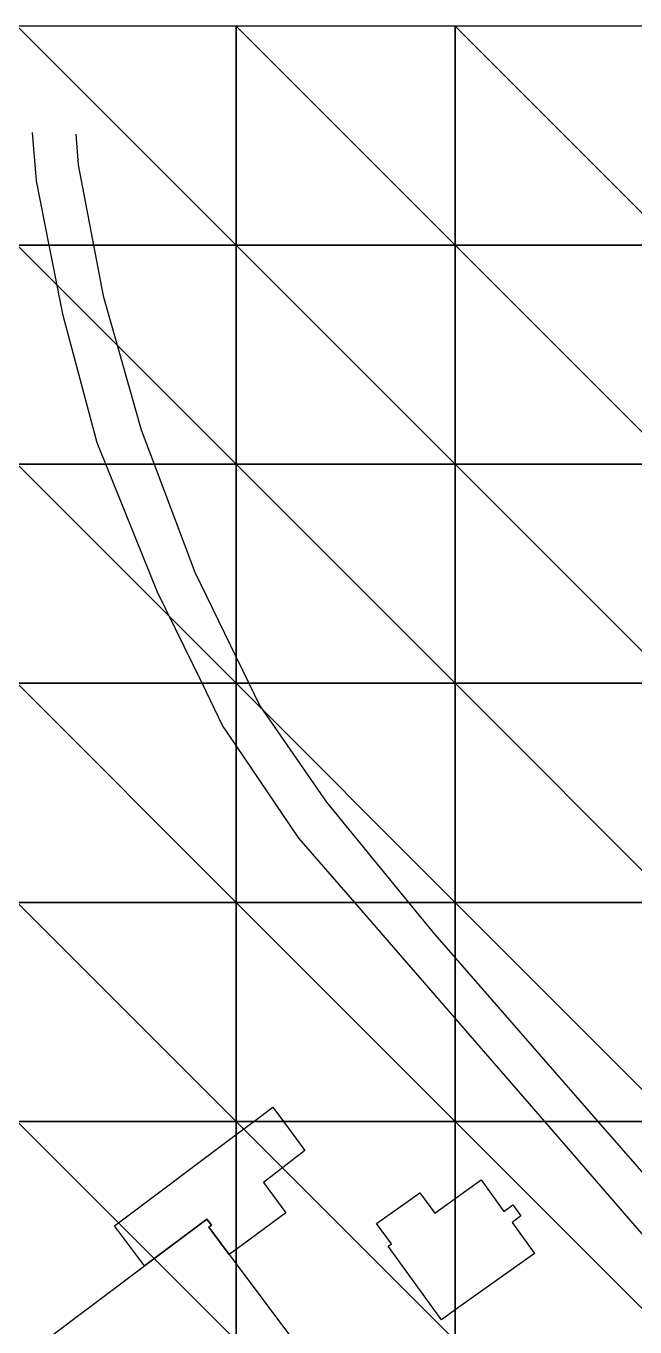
# Model space of a CAD drawing. Extents: x 0 to 812, y 0 to 720.
# Drawn here: x 421.2 to 504.6, y 541.9 to 720 of the extents above; entities that cross this region are included whole.
import ezdxf

# ---------------------------------------------------------------- set-up
doc = ezdxf.new("R2010")
doc.units = 0
doc.header["$LTSCALE"] = 0.0254
doc.layers.get('0').update_dxf_attribs({"color": 13, "linetype": 'CONTINUOUS'})
for name, color, linetype in [('BUILDINGS', 250, 'CONTINUOUS'), ('RAILWAYS', 250, 'CONTINUOUS'), ('TOPOGRAPHY', 250, 'CONTINUOUS')]:
    doc.layers.add(name, color=color, linetype=linetype)

# ---------------------------------------------------------------- blocks, each defined once
blk = doc.blocks.new('GROUP5')
at = {"color": 0}
blk.add_polyline3d([(428.03, 705.2, 9.02), (428.34, 700.98, 8.85), (430.44, 690, 8.47), (431.77, 683.04, 8.22), (437, 664.7, 7.63), (438.77, 660, 7.5), (444.35, 645.22, 7.03), (450, 633.56, 6.63), (451.73, 630, 6.62), (453.22, 626.91, 6.63), (462.38, 613.71, 6.77), (473.62, 600, 6.67), (477.18, 595.66, 6.64), (480, 592.42, 6.6), (499.56, 570, 7.37), (510, 558.03, 7.54)], dxfattribs=at)
blk = doc.blocks.new('GROUP9')
at = {"color": 0}
blk.add_polyline3d([(510, 549.55, 6.85), (492.27, 570, 6.57), (480, 584.15, 6.1), (472.21, 593.14, 6.22), (466.23, 600, 6.2), (458.59, 608.78, 6.19), (450, 621.48, 6.08), (448.14, 624.23, 6.15), (445.33, 630, 6.31), (439.24, 642.48, 6.72), (432.14, 660, 7.2), (430.95, 662.92, 7.28), (426.31, 680.38, 7.85), (424.4, 690, 8.2), (422.65, 698.82, 8.5), (422.08, 705.42, 8.77)], dxfattribs=at)
blk = doc.blocks.new('GROUP416')
at = {"color": 0}
blk.add_polyline3d([(469.22, 556.04, 4.66), (475.14, 560.24, 4.85), (477.2, 557.42, 4.82), (480, 559.44, 4.93), (483.56, 562.01, 5.34), (486.68, 557.68, 5.47), (487.91, 558.56, 5.61), (489.01, 557.05, 5.64), (487.79, 556.15, 5.5), (490.85, 551.93, 5.56), (480, 544.2, 4.51), (478.11, 542.85, 4.46), (470.81, 552.92, 4.63), (471.26, 553.22, 4.64), (469.22, 556.04, 4.66)], close=True, dxfattribs=at)
blk = doc.blocks.new('GROUP469')
at = {"color": 0}
blk.add_polyline3d([(433.34, 555.68, 4.55), (450, 568.19, 4.33), (452.42, 570, 4.4), (455.03, 571.96, 4.55), (456.47, 570, 4.53), (459.39, 566.03, 4.58), (453.75, 561.65, 4.42), (456.81, 557.49, 4.47), (450, 552.48, 4.35), (449.04, 551.77, 4.36), (446.24, 555.51, 4.39), (446.61, 555.8, 4.39), (445.99, 556.61, 4.39), (437.46, 550.22, 4.53), (433.34, 555.68, 4.55)], close=True, dxfattribs=at)
blk = doc.blocks.new('GROUP559')
at = {"color": 0}
blk.add_polyline3d([(380.68, 507.67, 5.4), (383.78, 510, 5.4), (390, 514.66, 5.38), (420, 537.13, 4.91), (423.83, 540, 4.81), (437.46, 550.22, 4.53), (445.99, 556.61, 4.39), (446.61, 555.8, 4.39), (446.24, 555.51, 4.39), (449.04, 551.77, 4.36), (450, 550.49, 4.35), (457.83, 540, 4.37), (462.16, 534.19, 4.43), (462.48, 534.43, 4.43), (463.02, 533.69, 4.44), (458.7, 530.54, 4.48), (450, 524.03, 4.58), (432.46, 510.91, 4.99), (431.25, 510, 5.02), (425.3, 505.54, 5.14), (422.84, 508.8, 5.14), (420, 506.64, 5.2), (395.4, 487.93, 5.36), (390, 495.17, 5.37), (380.68, 507.67, 5.4)], close=True, dxfattribs=at)
blk = doc.blocks.new('GROUP741')
at = {"color": 0}
for p, q in [((450, 720, 10.6), (420, 720, 9.31)), ((450, 690, 9.35), (450, 720, 10.6)), ((450, 690, 9.35), (450, 720, 10.6)), ((480, 720, 15.03), (450, 720, 10.6)), ((480, 690, 13.73), (480, 720, 15.03)), ((480, 690, 13.73), (480, 720, 15.03)), ((510, 720, 22.73), (480, 720, 15.03)), ((450, 690, 9.35), (420, 690, 8)), ((450, 690, 9.35), (420, 690, 8)), ((450, 660, 8.02), (450, 690, 9.35)), ((450, 660, 8.02), (450, 690, 9.35)), ((480, 690, 13.73), (450, 690, 9.35)), ((480, 690, 13.73), (450, 690, 9.35)), ((480, 660, 11.95), (480, 690, 13.73)), ((480, 660, 11.95), (480, 690, 13.73)), ((510, 690, 21.33), (480, 690, 13.73)), ((510, 690, 21.33), (480, 690, 13.73)), ((450, 660, 8.02), (420, 660, 6.64)), ((450, 660, 8.02), (420, 660, 6.64)), ((450, 630, 6.44), (450, 660, 8.02)), ((450, 630, 6.44), (450, 660, 8.02)), ((480, 660, 11.95), (450, 660, 8.02)), ((480, 660, 11.95), (450, 660, 8.02)), ((480, 630, 9.57), (480, 660, 11.95)), ((480, 630, 9.57), (480, 660, 11.95)), ((510, 660, 18.99), (480, 660, 11.95)), ((510, 660, 18.99), (480, 660, 11.95)), ((450, 630, 6.44), (420, 630, 5.64)), ((450, 630, 6.44), (420, 630, 5.64)), ((450, 600, 5.17), (450, 630, 6.44)), ((450, 600, 5.17), (450, 630, 6.44)), ((480, 630, 9.57), (450, 630, 6.44)), ((480, 630, 9.57), (450, 630, 6.44)), ((480, 600, 7.07), (480, 630, 9.57)), ((480, 600, 7.07), (480, 630, 9.57)), ((510, 630, 15.8), (480, 630, 9.57)), ((510, 630, 15.8), (480, 630, 9.57)), ((450, 600, 5.17), (420, 600, 4.97)), ((450, 600, 5.17), (420, 600, 4.97)), ((450, 570, 4.33), (450, 600, 5.17)), ((450, 570, 4.33), (450, 600, 5.17)), ((480, 600, 7.07), (450, 600, 5.17)), ((480, 600, 7.07), (450, 600, 5.17)), ((480, 570, 5.22), (480, 600, 7.07)), ((480, 570, 5.22), (480, 600, 7.07)), ((510, 600, 12.11), (480, 600, 7.07)), ((510, 600, 12.11), (480, 600, 7.07)), ((450, 570, 4.33), (420, 570, 4.57)), ((450, 570, 4.33), (420, 570, 4.57)), ((450, 540, 4.36), (450, 570, 4.33)), ((450, 540, 4.36), (450, 570, 4.33)), ((480, 570, 5.22), (450, 570, 4.33)), ((480, 570, 5.22), (450, 570, 4.33)), ((480, 540, 4.39), (480, 570, 5.22)), ((480, 540, 4.39), (480, 570, 5.22)), ((510, 570, 8.52), (480, 570, 5.22)), ((510, 570, 8.52), (480, 570, 5.22))]:
    blk.add_line(p, q, dxfattribs=at)
mesh = blk.add_polyface(dxfattribs=at)
corners = [(450, 690, 9.35), (420, 720, 9.31), (420, 690, 8)]
mesh.append_faces([[corners[k] for k in face] for face in [(0, 1, 2)]], dxfattribs={"color": 0})
mesh = blk.add_polyface(dxfattribs=at)
corners = [(450, 720, 10.6), (420, 720, 9.31), (450, 690, 9.35)]
mesh.append_faces([[corners[k] for k in face] for face in [(0, 1, 2)]], dxfattribs={"color": 0})
mesh = blk.add_polyface(dxfattribs=at)
corners = [(480, 690, 13.73), (450, 720, 10.6), (450, 690, 9.35)]
mesh.append_faces([[corners[k] for k in face] for face in [(0, 1, 2)]], dxfattribs={"color": 0})
mesh = blk.add_polyface(dxfattribs=at)
corners = [(480, 720, 15.03), (450, 720, 10.6), (480, 690, 13.73)]
mesh.append_faces([[corners[k] for k in face] for face in [(0, 1, 2)]], dxfattribs={"color": 0})
mesh = blk.add_polyface(dxfattribs=at)
corners = [(510, 690, 21.33), (480, 720, 15.03), (480, 690, 13.73)]
mesh.append_faces([[corners[k] for k in face] for face in [(0, 1, 2)]], dxfattribs={"color": 0})
mesh = blk.add_polyface(dxfattribs=at)
corners = [(510, 720, 22.73), (480, 720, 15.03), (510, 690, 21.33)]
mesh.append_faces([[corners[k] for k in face] for face in [(0, 1, 2)]], dxfattribs={"color": 0})
mesh = blk.add_polyface(dxfattribs=at)
corners = [(450, 660, 8.02), (420, 690, 8), (420, 660, 6.64)]
mesh.append_faces([[corners[k] for k in face] for face in [(0, 1, 2)]], dxfattribs={"color": 0})
mesh = blk.add_polyface(dxfattribs=at)
corners = [(450, 690, 9.35), (420, 690, 8), (450, 660, 8.02)]
mesh.append_faces([[corners[k] for k in face] for face in [(0, 1, 2)]], dxfattribs={"color": 0})
mesh = blk.add_polyface(dxfattribs=at)
corners = [(480, 660, 11.95), (450, 690, 9.35), (450, 660, 8.02)]
mesh.append_faces([[corners[k] for k in face] for face in [(0, 1, 2)]], dxfattribs={"color": 0})
mesh = blk.add_polyface(dxfattribs=at)
corners = [(480, 690, 13.73), (450, 690, 9.35), (480, 660, 11.95)]
mesh.append_faces([[corners[k] for k in face] for face in [(0, 1, 2)]], dxfattribs={"color": 0})
mesh = blk.add_polyface(dxfattribs=at)
corners = [(510, 660, 18.99), (480, 690, 13.73), (480, 660, 11.95)]
mesh.append_faces([[corners[k] for k in face] for face in [(0, 1, 2)]], dxfattribs={"color": 0})
mesh = blk.add_polyface(dxfattribs=at)
corners = [(510, 690, 21.33), (480, 690, 13.73), (510, 660, 18.99)]
mesh.append_faces([[corners[k] for k in face] for face in [(0, 1, 2)]], dxfattribs={"color": 0})
mesh = blk.add_polyface(dxfattribs=at)
corners = [(450, 630, 6.44), (420, 660, 6.64), (420, 630, 5.64)]
mesh.append_faces([[corners[k] for k in face] for face in [(0, 1, 2)]], dxfattribs={"color": 0})
mesh = blk.add_polyface(dxfattribs=at)
corners = [(450, 660, 8.02), (420, 660, 6.64), (450, 630, 6.44)]
mesh.append_faces([[corners[k] for k in face] for face in [(0, 1, 2)]], dxfattribs={"color": 0})
mesh = blk.add_polyface(dxfattribs=at)
corners = [(480, 630, 9.57), (450, 660, 8.02), (450, 630, 6.44)]
mesh.append_faces([[corners[k] for k in face] for face in [(0, 1, 2)]], dxfattribs={"color": 0})
mesh = blk.add_polyface(dxfattribs=at)
corners = [(480, 660, 11.95), (450, 660, 8.02), (480, 630, 9.57)]
mesh.append_faces([[corners[k] for k in face] for face in [(0, 1, 2)]], dxfattribs={"color": 0})
mesh = blk.add_polyface(dxfattribs=at)
corners = [(510, 630, 15.8), (480, 660, 11.95), (480, 630, 9.57)]
mesh.append_faces([[corners[k] for k in face] for face in [(0, 1, 2)]], dxfattribs={"color": 0})
mesh = blk.add_polyface(dxfattribs=at)
corners = [(510, 660, 18.99), (480, 660, 11.95), (510, 630, 15.8)]
mesh.append_faces([[corners[k] for k in face] for face in [(0, 1, 2)]], dxfattribs={"color": 0})
mesh = blk.add_polyface(dxfattribs=at)
corners = [(450, 600, 5.17), (420, 630, 5.64), (420, 600, 4.97)]
mesh.append_faces([[corners[k] for k in face] for face in [(0, 1, 2)]], dxfattribs={"color": 0})
mesh = blk.add_polyface(dxfattribs=at)
corners = [(450, 630, 6.44), (420, 630, 5.64), (450, 600, 5.17)]
mesh.append_faces([[corners[k] for k in face] for face in [(0, 1, 2)]], dxfattribs={"color": 0})
mesh = blk.add_polyface(dxfattribs=at)
corners = [(480, 600, 7.07), (450, 630, 6.44), (450, 600, 5.17)]
mesh.append_faces([[corners[k] for k in face] for face in [(0, 1, 2)]], dxfattribs={"color": 0})
mesh = blk.add_polyface(dxfattribs=at)
corners = [(480, 630, 9.57), (450, 630, 6.44), (480, 600, 7.07)]
mesh.append_faces([[corners[k] for k in face] for face in [(0, 1, 2)]], dxfattribs={"color": 0})
mesh = blk.add_polyface(dxfattribs=at)
corners = [(510, 600, 12.11), (480, 630, 9.57), (480, 600, 7.07)]
mesh.append_faces([[corners[k] for k in face] for face in [(0, 1, 2)]], dxfattribs={"color": 0})
mesh = blk.add_polyface(dxfattribs=at)
corners = [(510, 630, 15.8), (480, 630, 9.57), (510, 600, 12.11)]
mesh.append_faces([[corners[k] for k in face] for face in [(0, 1, 2)]], dxfattribs={"color": 0})
mesh = blk.add_polyface(dxfattribs=at)
corners = [(450, 570, 4.33), (420, 600, 4.97), (420, 570, 4.57)]
mesh.append_faces([[corners[k] for k in face] for face in [(0, 1, 2)]], dxfattribs={"color": 0})
mesh = blk.add_polyface(dxfattribs=at)
corners = [(450, 600, 5.17), (420, 600, 4.97), (450, 570, 4.33)]
mesh.append_faces([[corners[k] for k in face] for face in [(0, 1, 2)]], dxfattribs={"color": 0})
mesh = blk.add_polyface(dxfattribs=at)
corners = [(480, 570, 5.22), (450, 600, 5.17), (450, 570, 4.33)]
mesh.append_faces([[corners[k] for k in face] for face in [(0, 1, 2)]], dxfattribs={"color": 0})
mesh = blk.add_polyface(dxfattribs=at)
corners = [(480, 600, 7.07), (450, 600, 5.17), (480, 570, 5.22)]
mesh.append_faces([[corners[k] for k in face] for face in [(0, 1, 2)]], dxfattribs={"color": 0})
mesh = blk.add_polyface(dxfattribs=at)
corners = [(510, 570, 8.52), (480, 600, 7.07), (480, 570, 5.22)]
mesh.append_faces([[corners[k] for k in face] for face in [(0, 1, 2)]], dxfattribs={"color": 0})
mesh = blk.add_polyface(dxfattribs=at)
corners = [(510, 600, 12.11), (480, 600, 7.07), (510, 570, 8.52)]
mesh.append_faces([[corners[k] for k in face] for face in [(0, 1, 2)]], dxfattribs={"color": 0})
mesh = blk.add_polyface(dxfattribs=at)
corners = [(450, 540, 4.36), (420, 570, 4.57), (420, 540, 4.88)]
mesh.append_faces([[corners[k] for k in face] for face in [(0, 1, 2)]], dxfattribs={"color": 0})
mesh = blk.add_polyface(dxfattribs=at)
corners = [(450, 570, 4.33), (420, 570, 4.57), (450, 540, 4.36)]
mesh.append_faces([[corners[k] for k in face] for face in [(0, 1, 2)]], dxfattribs={"color": 0})
mesh = blk.add_polyface(dxfattribs=at)
corners = [(480, 540, 4.39), (450, 570, 4.33), (450, 540, 4.36)]
mesh.append_faces([[corners[k] for k in face] for face in [(0, 1, 2)]], dxfattribs={"color": 0})
mesh = blk.add_polyface(dxfattribs=at)
corners = [(480, 570, 5.22), (450, 570, 4.33), (480, 540, 4.39)]
mesh.append_faces([[corners[k] for k in face] for face in [(0, 1, 2)]], dxfattribs={"color": 0})
mesh = blk.add_polyface(dxfattribs=at)
corners = [(510, 540, 6.08), (480, 570, 5.22), (480, 540, 4.39)]
mesh.append_faces([[corners[k] for k in face] for face in [(0, 1, 2)]], dxfattribs={"color": 0})
mesh = blk.add_polyface(dxfattribs=at)
corners = [(510, 570, 8.52), (480, 570, 5.22), (510, 540, 6.08)]
mesh.append_faces([[corners[k] for k in face] for face in [(0, 1, 2)]], dxfattribs={"color": 0})

msp = doc.modelspace()

# ---------------------------------------------------------------- block references
at = {"layer": 'BUILDINGS', "color": 0}
for name in ['GROUP469', 'GROUP416', 'GROUP559']:
    msp.add_blockref(name, (0, 0), dxfattribs=at)
at = {"layer": 'RAILWAYS', "color": 0}
for name in ['GROUP9', 'GROUP5']:
    msp.add_blockref(name, (0, 0), dxfattribs=at)
at = {"layer": 'TOPOGRAPHY', "color": 0}
msp.add_blockref('GROUP741', (0, 0), dxfattribs=at)

doc.saveas('drawing.dxf')
